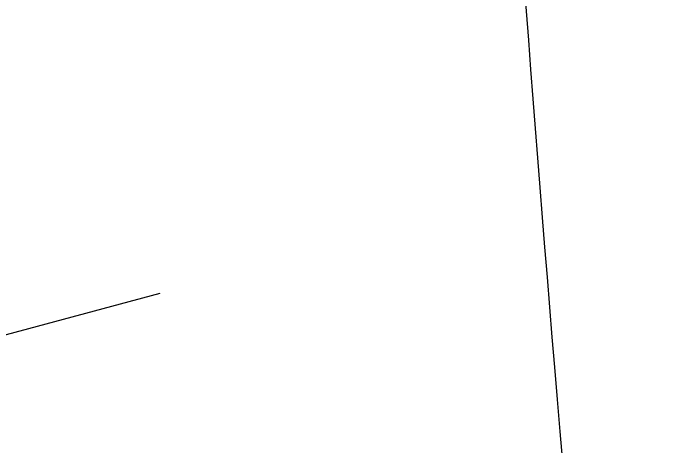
# Model space of a CAD drawing. Header units: millimetres. Extents: x 861 to 27901, y 673 to 17923.
# Drawn here: x 11975.22 to 11980.38, y 6192.87 to 6196.25 of the extents above; entities that cross this region are included whole.
import ezdxf

# ---------------------------------------------------------------- set-up
doc = ezdxf.new("R2010")
doc.units = ezdxf.units.MM
doc.header["$LTSCALE"] = 33.3
doc.linetypes.add('HIDDEN', pattern=[1.905, 1.27, -0.635])
doc.layers.add('CAPA_1', color=7, linetype='Continuous')
doc.styles.add('SLDTEXTSTYLE0', font='TXT', dxfattribs={"width": 0.75})
doc.dimstyles.new('SLDDIMSTYLE0', dxfattribs={"dimtxt": 66.6, "dimasz": 66.6, "dimexe": 0, "dimexo": 0.0625, "dimgap": 16.65, "dimtad": 2, "dimdec": 0, "dimlfac": 1.261261, "dimrnd": 1e-09, "dimzin": 12, "dimdsep": 46, "dimtxsty": 'SLDTEXTSTYLE0', "dimsah": 1, "dimcen": 0.09, "dimadec": 0, "dimazin": 3, "dimtfac": 1, "dimtdec": 0, "dimtofl": 0, "dimtmove": 0, "dimatfit": 3, "dimfxl": 1, "dimfrac": 2, "dimtolj": 1, "dimtzin": 12, "dimarcsym": 0})

# ---------------------------------------------------------------- blocks, each defined once
blk = doc.blocks.new('_D_13')
at = {"layer": 'CAPA_1', "transparency": 16777216}
for p, q in [((9823.1741, 6912.2458), (14695.3197, 6912.2458)), ((14662.0197, 6912.2458), (14662.0197, 5357.9842)), ((14240.1813, 5357.9842), (14695.3197, 5357.9842))]:
    blk.add_line(p, q, dxfattribs=at)
for points in [[(14662.0197, 6912.2458), (14651.7735, 6845.6458), (14672.2658, 6845.6458)], [(14662.0197, 5357.9842), (14672.2658, 5424.5842), (14651.7735, 5424.5842)]]:
    blk.add_solid(points, dxfattribs=at)
at = {"layer": 'CAPA_1', "transparency": 16777216, "insert": (14576.1677, 6036.695), "char_height": 66.6, "attachment_point": 1, "rotation": 90, "style": 'SLDTEXTSTYLE0'}
blk.add_mtext('1960', dxfattribs=at)

msp = doc.modelspace()

# ---------------------------------------------------------------- linework, layer by layer
at = {"color": 1, "linetype": 'HIDDEN', "lineweight": 18}
msp.add_line((12098.9155, 6226.8979), (11922.7721, 6179.7004), dxfattribs=at)
for points, knots in [([(12016.7078, 6181.4147), (12016.4356, 6182.0169), (12015.8269, 6183.3632), (12014.7894, 6185.6299), (12013.56, 6188.3233), (12012.1517, 6191.4225), (12010.6287, 6194.7693), (12008.8142, 6198.7121), (12006.8191, 6202.9606), (12004.7255, 6207.259), (12002.8016, 6211.0305), (12001.1662, 6214.0494), (11999.8138, 6216.3793), (11998.7126, 6218.1374), (11997.7565, 6219.5506), (11996.901, 6220.7046), (11996.0607, 6221.7344), (11995.0416, 6222.835), (11993.821, 6223.9281), (11992.398, 6224.8822), (11990.7689, 6225.5978), (11989.044, 6225.995), (11987.2034, 6226.0079), (11985.4801, 6225.6285), (11983.9483, 6224.9317), (11982.6113, 6223.959), (11981.5624, 6222.8473), (11980.3686, 6221.093), (11979.5169, 6218.8357), (11978.9998, 6216.1836), (11978.751, 6213.7485), (11978.625, 6211.0601), (11978.6167, 6208.0672), (11978.716, 6204.5174), (11978.904, 6200.877), (11979.1601, 6197.124), (11979.4476, 6193.4371), (11979.8025, 6189.4304), (11980.1801, 6185.3862), (11980.5447, 6181.6247), (11980.8587, 6178.3879), (11981.1153, 6175.7208), (11981.3142, 6173.6344), (11981.4303, 6172.4648), (11981.479, 6171.9743)], [0, 0, 0, 0, 0.01324, 0.029598, 0.0491, 0.071713, 0.097482, 0.124147, 0.162962, 0.200459, 0.236623, 0.271456, 0.297917, 0.321701, 0.342667, 0.36089, 0.377685, 0.394715, 0.415247, 0.437439, 0.454123, 0.471041, 0.488003, 0.504478, 0.520232, 0.53511, 0.550022, 0.565528, 0.604178, 0.637148, 0.667153, 0.697851, 0.730878, 0.762739, 0.798633, 0.824786, 0.85275, 0.882441, 0.911776, 0.93719, 0.958702, 0.976329, 0.990074, 1, 1, 1, 1]), ([(11995.2634, 6175.6707), (11994.581, 6177.187), (11993.1706, 6180.3206), (11990.9788, 6185.1546), (11988.6829, 6190.1594), (11986.3245, 6195.2175), (11983.9817, 6200.0901), (11981.8069, 6204.4306), (11979.862, 6208.0589), (11978.2029, 6210.9204), (11976.7855, 6213.1325), (11975.5734, 6214.8245), (11974.4649, 6216.1741), (11973.2863, 6217.4002), (11971.813, 6218.6154), (11970.1358, 6219.5572), (11968.406, 6220.0972), (11966.9197, 6220.275), (11965.5834, 6220.2097), (11964.2069, 6219.9133), (11962.8335, 6219.3621), (11961.5213, 6218.5114), (11960.2988, 6217.3275), (11959.3209, 6215.9519), (11958.6231, 6214.5156), (11958.0785, 6212.9208), (11957.7252, 6211.3552), (11957.4557, 6209.5327), (11957.2896, 6207.6237), (11957.1883, 6205.3364), (11957.1722, 6202.5179), (11957.2611, 6199.0648), (11957.4688, 6194.929), (11957.8037, 6190.1202), (11958.2503, 6184.6938), (11958.7839, 6178.8169), (11959.3776, 6172.7415), (11959.7901, 6168.6588), (11959.9912, 6166.6686)], [0, 0, 0, 0, 0.032981, 0.068162, 0.105553, 0.145092, 0.186829, 0.228794, 0.26709, 0.301548, 0.332206, 0.359016, 0.382663, 0.404219, 0.424962, 0.448427, 0.465125, 0.48006, 0.492918, 0.503688, 0.516895, 0.534903, 0.551345, 0.569951, 0.587378, 0.602073, 0.626041, 0.649503, 0.673656, 0.700442, 0.730355, 0.763378, 0.799556, 0.838184, 0.877924, 0.918711, 0.960372, 1, 1, 1, 1]), ([(11973.8203, 6169.9253), (11973.6355, 6171.7443), (11973.2715, 6175.3258), (11972.754, 6180.4911), (11972.2988, 6185.3327), (11971.9103, 6189.8182), (11971.6115, 6193.9195), (11971.4006, 6197.5937), (11971.2865, 6200.7222), (11971.2521, 6203.2809), (11971.2875, 6205.3099), (11971.3745, 6206.8552), (11971.4936, 6208.0251), (11971.6051, 6208.6756), (11971.6709, 6208.9518), (11971.6916, 6209.0098), (11971.5834, 6208.7423), (11971.2881, 6208.2463), (11970.8045, 6207.6584), (11970.1667, 6207.1022), (11969.4147, 6206.6253), (11968.5705, 6206.2572), (11967.5522, 6206.0147), (11966.3787, 6205.9424), (11965.0566, 6206.1702), (11964.0794, 6206.6496), (11963.8091, 6206.8673), (11964.0348, 6206.636), (11964.4744, 6206.097), (11965.1394, 6205.1726), (11966.0299, 6203.8101), (11967.1685, 6201.9069), (11968.5714, 6199.3736), (11970.1021, 6196.4237), (11971.6908, 6193.2188), (11973.2724, 6189.9342), (11975.0443, 6186.1491), (11977.0176, 6181.8623), (11979.0572, 6177.3583), (11980.4496, 6174.2631), (11981.109, 6172.7971)], [0, 0, 0, 0, 0.041188, 0.081098, 0.119842, 0.157397, 0.19392, 0.229227, 0.262201, 0.292467, 0.320075, 0.345034, 0.36738, 0.388659, 0.402559, 0.416358, 0.432432, 0.446632, 0.462025, 0.475681, 0.487343, 0.499897, 0.510593, 0.523262, 0.546506, 0.57203, 0.594385, 0.614995, 0.637173, 0.661121, 0.68693, 0.715584, 0.749673, 0.789393, 0.81906, 0.851326, 0.886164, 0.923694, 0.96386, 1, 1, 1, 1])]:
    msp.add_open_spline(points, degree=3, knots=knots, dxfattribs=at)

# ---------------------------------------------------------------- dimensions: what is measured, and where the dimension line sits
at = {"layer": 'CAPA_1'}
dim = msp.add_linear_dim(base=(14662.0197, 5357.9842), p1=(9780.8831, 6912.2458), p2=(14197.8903, 5357.9842), angle=90, dimstyle='SLDDIMSTYLE0', dxfattribs=at)
dim.commit()
dim.dimension.update_dxf_attribs({"geometry": '_D_13', "text_midpoint": (14662.0197, 6135.115), "dimtype": 160})

doc.saveas('drawing.dxf')
